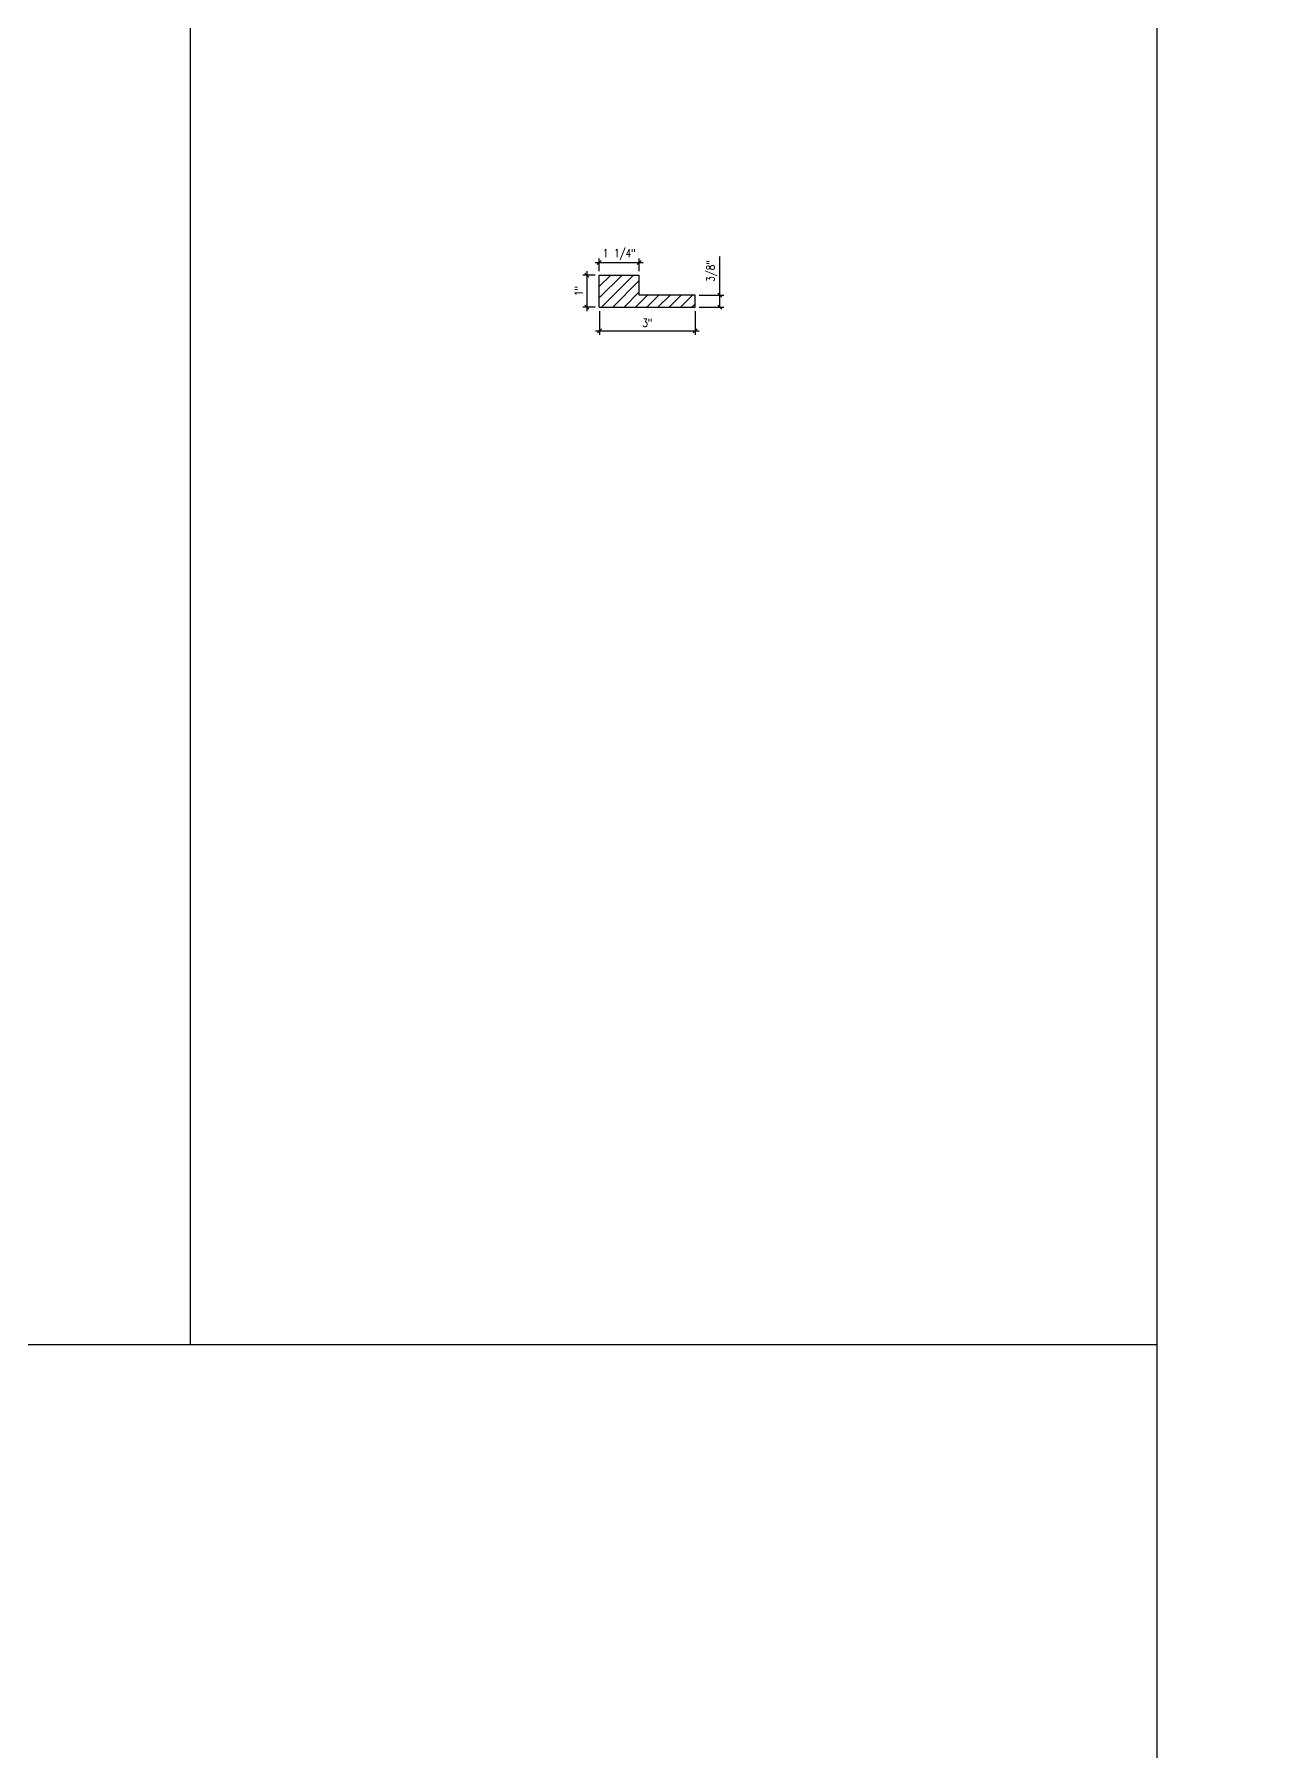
# Model space of a CAD drawing. Header units: inches. Extents: x 1985 to 11287, y 379 to 3234.
# Drawn here: x 8585.1 to 8623.4, y 2971 to 3024.7 of the extents above; entities that cross this region are included whole.
import ezdxf

# ---------------------------------------------------------------- set-up
doc = ezdxf.new("R2010")
doc.units = ezdxf.units.IN
doc.header["$MEASUREMENT"] = 0
doc.layers.get('0').update_dxf_attribs({"linetype": 'CONTINUOUS'})
doc.layers.get('Defpoints').update_dxf_attribs({"linetype": 'CONTINUOUS'})
for name, color, linetype in [('COTE1-1 99', 7, 'CONTINUOUS'), ('hatch 99', 1, 'CONTINUOUS'), ('separation 99', 3, 'CONTINUOUS'), ('wood detail 99', 7, 'CONTINUOUS')]:
    doc.layers.add(name, color=color, linetype=linetype)
doc.styles.get("Standard").update_dxf_attribs({"font": 'txt.shx', "width": 0.8})
doc.dimstyles.new('Elevation', dxfattribs={"dimscale": 2, "dimtxt": 0.75, "dimasz": 0.0625, "dimexe": 0.0625, "dimexo": 0.0625, "dimgap": 0.0625, "dimtad": 1, "dimdec": 5, "dimzin": 0, "dimdsep": 46, "dimlunit": 5, "dimtxsty": 'Standard', "dimblk1": 'OBLIQUE', "dimblk2": 'OBLIQUE', "dimsah": 1, "dimcen": 2, "dimdle": 0.0625, "dimclrd": 1, "dimclre": 1, "dimadec": 1, "dimazin": 0, "dimtfac": 0.375, "dimtdec": 5, "dimtmove": 0, "dimatfit": 3, "dimldrblk": 'OBLIQUE', "dimfxl": 1, "dimfrac": 2, "dimtolj": 1, "dimtzin": 0, "dimarcsym": 0})

# ---------------------------------------------------------------- blocks, each defined once
blk = doc.blocks.new('_OBLIQUE')
at = {"color": 0, "linetype": 'ByBlock'}
blk.add_line((-0.5, -0.5), (0.5, 0.5), dxfattribs=at)
blk = doc.blocks.new('*D106')
at = {"layer": 'COTE1-1 99', "color": 1, "lineweight": -2, "transparency": 16777216}
for p, q in [((8602.612, 3017.538), (8604.112, 3017.538)), ((8602.737, 3017.27), (8602.737, 3017.663)), ((8603.987, 3017.27), (8603.987, 3017.663))]:
    blk.add_line(p, q, dxfattribs=at)
at = {"layer": 'Defpoints', "color": 0, "transparency": 16777216}
for p in [(8603.987, 3017.538), (8602.737, 3017.145), (8603.987, 3017.145)]:
    blk.add_point(p, dxfattribs=at)
at = {"layer": 'COTE1-1 99', "color": 1, "lineweight": -2, "transparency": 16777216, "xscale": 0.125, "yscale": 0.125, "zscale": 0.125, "rotation": 180}
blk.add_blockref('_OBLIQUE', (8602.737, 3017.538), dxfattribs=at)
at = {"layer": 'COTE1-1 99', "color": 1, "lineweight": -2, "transparency": 16777216, "xscale": 0.125, "yscale": 0.125, "zscale": 0.125}
blk.add_blockref('_OBLIQUE', (8603.987, 3017.538), dxfattribs=at)
at = {"layer": 'COTE1-1 99', "color": 0, "transparency": 16777216, "insert": (8603.362, 3017.788), "char_height": 0.25, "attachment_point": 5}
blk.add_mtext('\\A1;1 1/4"', dxfattribs=at)
blk = doc.blocks.new('*D107')
at = {"layer": 'COTE1-1 99', "color": 1, "lineweight": -2, "transparency": 16777216}
for p, q in [((8602.612, 3017.145), (8602.222, 3017.145)), ((8602.347, 3017.27), (8602.347, 3016.02)), ((8602.612, 3016.145), (8602.222, 3016.145))]:
    blk.add_line(p, q, dxfattribs=at)
at = {"layer": 'Defpoints', "color": 0, "transparency": 16777216}
for p in [(8602.737, 3017.145), (8602.347, 3016.145), (8602.737, 3016.145)]:
    blk.add_point(p, dxfattribs=at)
at = {"layer": 'COTE1-1 99', "color": 1, "lineweight": -2, "transparency": 16777216, "xscale": 0.125, "yscale": 0.125, "zscale": 0.125}
for p, rotation in [((8602.347, 3017.145), 90), ((8602.347, 3016.145), 270)]:
    blk.add_blockref('_OBLIQUE', p, dxfattribs=dict(at, rotation=rotation))
at = {"layer": 'COTE1-1 99', "color": 0, "transparency": 16777216, "insert": (8602.097, 3016.645), "char_height": 0.25, "attachment_point": 5, "rotation": 90}
blk.add_mtext('\\A1;1"', dxfattribs=at)
blk = doc.blocks.new('*D108')
at = {"layer": 'COTE1-1 99', "color": 1, "lineweight": -2, "transparency": 16777216}
for p, q in [((8602.744, 3016.02), (8602.744, 3015.274)), ((8605.737, 3016.02), (8605.737, 3015.274)), ((8602.619, 3015.399), (8605.862, 3015.399))]:
    blk.add_line(p, q, dxfattribs=at)
at = {"layer": 'Defpoints', "color": 0, "transparency": 16777216}
for p in [(8602.744, 3016.145), (8605.737, 3016.145), (8605.737, 3015.399)]:
    blk.add_point(p, dxfattribs=at)
at = {"layer": 'COTE1-1 99', "color": 1, "lineweight": -2, "transparency": 16777216, "xscale": 0.125, "yscale": 0.125, "zscale": 0.125, "rotation": 180}
blk.add_blockref('_OBLIQUE', (8602.744, 3015.399), dxfattribs=at)
at = {"layer": 'COTE1-1 99', "color": 1, "lineweight": -2, "transparency": 16777216, "xscale": 0.125, "yscale": 0.125, "zscale": 0.125}
blk.add_blockref('_OBLIQUE', (8605.737, 3015.399), dxfattribs=at)
at = {"layer": 'COTE1-1 99', "color": 0, "transparency": 16777216, "insert": (8604.24, 3015.649), "char_height": 0.25, "attachment_point": 5}
blk.add_mtext('\\A1;3"', dxfattribs=at)
blk = doc.blocks.new('*D109')
at = {"layer": 'COTE1-1 99', "color": 1, "lineweight": -2, "transparency": 16777216}
for p, q in [((8606.508, 3016.52), (8606.508, 3017.728)), ((8605.862, 3016.52), (8606.633, 3016.52)), ((8606.508, 3016.145), (8606.508, 3016.645)), ((8605.862, 3016.145), (8606.633, 3016.145))]:
    blk.add_line(p, q, dxfattribs=at)
at = {"layer": 'Defpoints', "color": 0, "transparency": 16777216}
for p in [(8605.737, 3016.52), (8605.737, 3016.145), (8606.508, 3016.145)]:
    blk.add_point(p, dxfattribs=at)
at = {"layer": 'COTE1-1 99', "color": 1, "lineweight": -2, "transparency": 16777216, "xscale": 0.125, "yscale": 0.125, "zscale": 0.125}
for p, rotation in [((8606.508, 3016.52), 90), ((8606.508, 3016.145), 270)]:
    blk.add_blockref('_OBLIQUE', p, dxfattribs=dict(at, rotation=rotation))
at = {"layer": 'COTE1-1 99', "color": 0, "transparency": 16777216, "insert": (8606.258, 3017.27), "char_height": 0.25, "attachment_point": 5, "rotation": 90}
blk.add_mtext('\\A1;3/8"', dxfattribs=at)

msp = doc.modelspace()

# ---------------------------------------------------------------- hatches: boundary and pattern name
at = {"layer": 'hatch 99'}
h = msp.add_hatch(dxfattribs=at)
h.set_pattern_fill('ANSI31', color=1, scale=2, style=0)
h.set_pattern_definition([(45, (1680.70766, -1278.69758), (-0.176776695, 0.176776695), [])])
h.paths.add_polyline_path([(8603.98662, 3017.144643), (8602.73662, 3017.144643), (8602.73662, 3016.144643), (8605.73662, 3016.144643), (8605.73662, 3016.519643), (8603.98662, 3016.519643)])

# ---------------------------------------------------------------- linework, layer by layer
at = {"layer": 'separation 99'}
for p, q in [((8589.959196, 3030.179862), (8589.959196, 2983.719033)), ((8620.166193, 2983.719033), (8540.96643, 2983.719033))]:
    msp.add_line(p, q, dxfattribs=at)
for points in [[(8620.166193, 3211.169101), (9943.175612, 3211.169101), (9943.175612, 2165.20704), (8620.166193, 2165.20704)], [(8620.166193, 3057.127475), (8540.96643, 3057.127475), (8540.96643, 2749.044222), (8620.166193, 2749.044222)]]:
    msp.add_lwpolyline(points, close=True, dxfattribs=at)
at = {"layer": 'wood detail 99'}
for p, q in [((8602.73662, 3016.144643), (8602.73662, 3017.144643)), ((8602.73662, 3017.144643), (8603.98662, 3017.144643)), ((8603.98662, 3016.519643), (8603.98662, 3017.144643)), ((8605.73662, 3016.519643), (8603.98662, 3016.519643)), ((8605.73662, 3016.144643), (8605.73662, 3016.519643)), ((8602.73662, 3016.144643), (8605.73662, 3016.144643))]:
    msp.add_line(p, q, dxfattribs=at)

# ---------------------------------------------------------------- dimensions: what is measured, and where the dimension line sits
at = {"layer": 'COTE1-1 99'}
for base, p1, p2, picture, middle in [((8603.98662, 3017.537951), (8602.73662, 3017.144643), (8603.98662, 3017.144643), '*D106', (8603.36162, 3017.787951)), ((8605.7366197, 3015.398691), (8602.7435551, 3016.1446434), (8605.7366197, 3016.1446434), '*D108', (8604.2400874, 3015.648691))]:
    dim = msp.add_linear_dim(base=base, p1=p1, p2=p2, dimstyle='Elevation', override={"dimtxt": 0.125, "dimpost": '"'}, dxfattribs=at)
    dim.commit()
    dim.dimension.update_dxf_attribs({"geometry": picture, "text_midpoint": middle})
dim = msp.add_linear_dim(base=(8606.508029, 3016.144643), p1=(8605.73662, 3016.519643), p2=(8605.73662, 3016.144643), angle=90, dimstyle='Elevation', override={"dimtxt": 0.125, "dimpost": '"'}, dxfattribs=at)
dim.commit()
dim.dimension.update_dxf_attribs({"geometry": '*D109', "text_midpoint": (8606.508029, 3017.269643), "dimtype": 160})
dim = msp.add_linear_dim(base=(8602.34663, 3016.144643), p1=(8602.73662, 3017.144643), p2=(8602.73662, 3016.144643), angle=90, dimstyle='Elevation', override={"dimtxt": 0.125, "dimpost": '"'}, dxfattribs=at)
dim.commit()
dim.dimension.update_dxf_attribs({"geometry": '*D107', "text_midpoint": (8602.09663, 3016.644643)})

doc.saveas('drawing.dxf')
